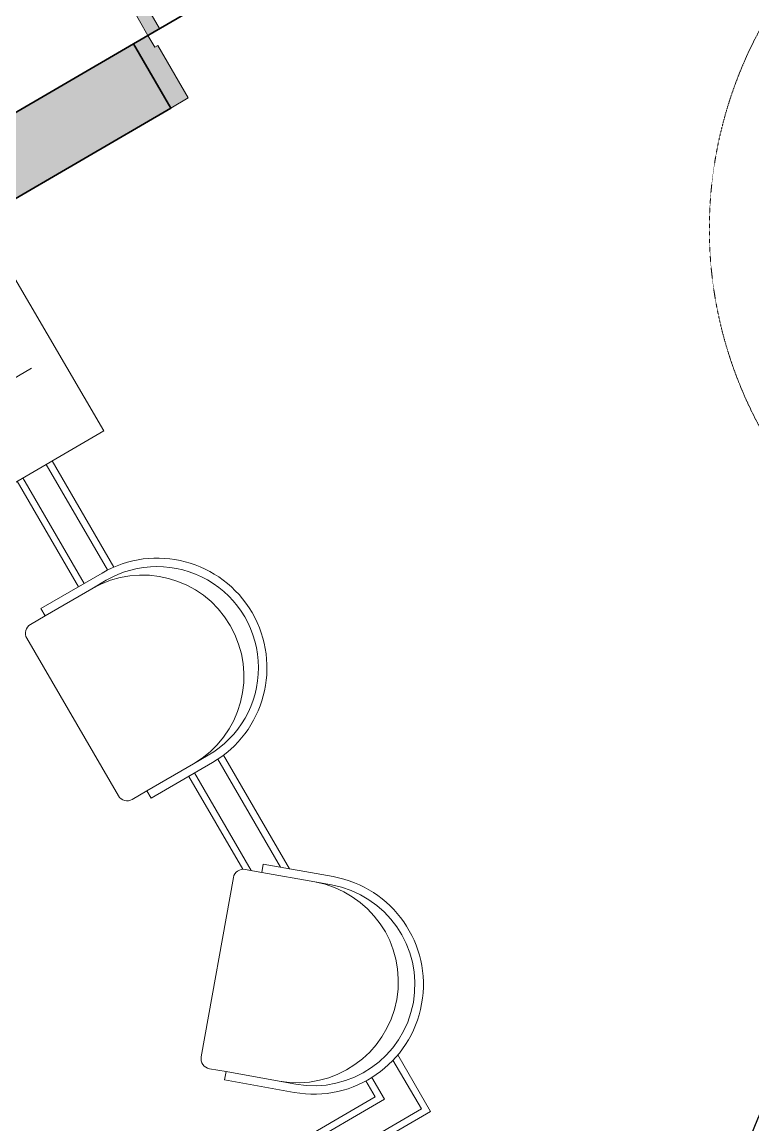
# Model space of a CAD drawing. Header units: millimetres. Extents: x 403824132 to 733479728, y 1974822364 to 2151530530.
# Drawn here: x 568686548 to 568688721, y 2063096267 to 2063099546 of the extents above; entities that cross this region are included whole.
import ezdxf
from ezdxf.enums import TextEntityAlignment as Align
from ezdxf.xclip import XClip

# ---------------------------------------------------------------- set-up
doc = ezdxf.new("R2010")
doc.units = ezdxf.units.MM
doc.linetypes.add('ACAD_ISO07W100', pattern=[3, 0, -3])
doc.linetypes.add('HIDDEN', pattern=[0.75, 0.5, -0.25])
for name, color, linetype, lineweight in [('A-HATCH', 251, 'Continuous', 5), ('A-TUONG', 255, 'Continuous', 35), ('E- THAY', 9, 'Continuous', 20), ('E-NoiThat', 32, 'Continuous', 9), ('LD-CUA', 146, 'Continuous', 13), ('LD-KHUAT', 33, 'HIDDEN', 9), ('LD-THAY', 9, 'Continuous', 13), ('Wipeout', 252, 'ACAD_ISO07W100', 0)]:
    doc.layers.add(name, color=color, linetype=linetype, lineweight=lineweight)
doc.layers.add('text', color=7, linetype='Continuous')
doc.styles.add('text', font='')
doc.styles.get('text').set_extended_font_data('.VnArial NarrowH')

# ---------------------------------------------------------------- blocks, each defined once
blk = doc.blocks.new('A$C2ED4656C')
blk.add_wipeout([(432.08839030116366, 909.9976919906003), (480.89988482272753, 907.6565726036897), (546.6591278930682, 896.477546115002), (608.9803413452828, 876.7846070510241), (692.174338572353, 834.3540037249222), (754.3427920304821, 787.0406448905233), (813.8926435556968, 722.7848319666591), (858.2160343534924, 653.697003869649), (891.5931961197311, 573.4454698321533), (911.2566819023268, 476.64416033405723), (913.0634836123791, 408.8786204939788), (902.6812203941336, 328.53244893428564), (877.9575039911433, 248.66377135772927), (831.5172191307465, 161.662560176017), (778.5593357249381, 96.30290054310899), (701.3356915259428, 31.654202892059402), (629.0081883249077, -8.39227097163166), (563.6190191351197, -32.03524574880794), (488.20880407570803, -46.87545004625645), (402.7755167309697, -49.013989090919495), (308.5773053277626, -33.451572822519665), (225.91232750109342, -2.7767245183677005), (146.73213312462397, 45.09999543475351), (71.55746408046619, 114.75861201532825), (24.772492047523002, 178.36796753589078), (-14.121149978636794, 256.7662589988431), (-36.76586512085484, 333.96183137377375), (-46.46968513727185, 431.3546305880118), (-41.56310677331928, 498.46924213785314), (-25.09803112737788, 571.6395144101043), (-0.5803064101564521, 634.8159364866879), (37.643403507663635, 701.4313668032701), (69.79597015563562, 743.2069996653372), (103.01222018549745, 778.0789420769579), (165.06892247921135, 827.9062572860821), (224.1967707490476, 861.949233045565), (305.1619076188727, 892.5169250959952), (368.07795281832665, 905.5166641195319), (428.3682624807116, 909.9721147218734)]).dxf.layer = 'Wipeout'
at = {"color": 8}
blk.add_circle((433.52840295434, 429.9998520612716), 480, dxfattribs=at)
at = {"style": 'text'}
blk.add_attdef('CT1', text='', height=350, rotation=3.7061108046e-06, dxfattribs=at).set_placement((433.52840295434, 429.9998520612716), align=Align.MIDDLE)
blk = doc.blocks.new('MA LO')
at = {"layer": 'text', "xscale": 20.97916607567742, "yscale": 20.97916607567742, "zscale": 20.97916607567742, "rotation": 4.338240580515711}
blk.add_blockref('A$C2ED4656C', (-59922.13602697849, -71293.20903849602, -4.840981599999996e-06), dxfattribs=at)
blk = doc.blocks.new('*U245')
h = blk.add_hatch(color=253)
h.dxf.hatch_style = 1
h.paths.add_polyline_path([(50.00000000000004, 950.1816095160314), (90.00000000000003, 950.1816095160314), (90.00000000000003, 1050.181609516031), (50.00000000000004, 1050.181609516031)])
h.paths.add_polyline_path([(50, 100), (90, 100), (90, 0), (50, 0)])
h = blk.add_hatch(color=253)
h.dxf.hatch_style = 1
h.paths.add_polyline_path([(2150.363219032064, 100), (2110.363219032064, 100), (2110.363219032064, 0), (2150.363219032064, 0)])
h.paths.add_polyline_path([(2150.363219032064, 950.1816095160325), (2110.363219032064, 950.1816095160325), (2110.363219032064, 1050.181609516032), (2150.363219032064, 1050.181609516032)])
h = blk.add_hatch(color=254)
h.dxf.hatch_style = 1
h.paths.add_polyline_path([(21.73011238398616, 844.6972276279405), (21.73011238398616, 1014.316553324024), (50.00000000000004, 1014.316553324024), (50.00000000000004, 986.046665708039), (27.38408990719475, 986.046665708039), (27.38408990719475, 844.6972276279405)])
h = blk.add_hatch(color=254)
h.dxf.hatch_style = 1
h.paths.add_polyline_path([(50.00000000000004, 950.1816095160314), (90.00000000000003, 950.1816095160314), (90, 100), (50, 100)])
h = blk.add_hatch(color=254)
h.dxf.hatch_style = 1
h.paths.add_polyline_path([(2110.363219032064, 950.1816095160325), (2150.363219032064, 950.1816095160325), (2150.363219032064, 100), (2110.363219032064, 100)])
h = blk.add_hatch(color=253)
h.dxf.hatch_style = 1
h.paths.add_polyline_path([(0, 0), (50, 0), (50, -40), (60, -40), (60, -219.999999970198), (0, -219.999999970198)])
h = blk.add_hatch(color=253)
h.dxf.hatch_style = 1
h.paths.add_polyline_path([(2200.363219032064, 0), (2150.363219032064, 0), (2150.363219032064, -40), (2140.363219032064, -40), (2140.363219032064, -219.999999970198), (2200.363219032064, -219.999999970198)])
at = {"linetype": 'Continuous'}
blk.add_line((70, 100), (70.00000000000003, 950.1816095160314), dxfattribs=at)
for p, q in [((90.00000000000003, 950.1816095160314), (90, 100)), ((2110.363219032064, 950.1816095160325), (2110.363219032064, 100)), ((2130.363219032064, 100), (2130.363219032064, 950.1816095160325))]:
    blk.add_line(p, q)
for points in [[(50.00000000000004, 950.1816095160314), (90.00000000000003, 950.1816095160314), (90.00000000000003, 1050.181609516031), (50.00000000000004, 1050.181609516031), (50.00000000000004, 950.1816095160314)], [(2150.363219032064, 950.1816095160325), (2110.363219032064, 950.1816095160325), (2110.363219032064, 1050.181609516032), (2150.363219032064, 1050.181609516032), (2150.363219032064, 950.1816095160325)], [(50.00000000000004, 953.0875368053669), (50, 100)], [(2150.363219032064, 953.087536805368), (2150.363219032064, 100)], [(50, 100), (90, 100), (90, 0), (50, 0), (50, 100)], [(2150.363219032064, 100), (2110.363219032064, 100), (2110.363219032064, 0), (2150.363219032064, 0), (2150.363219032064, 100)]]:
    blk.add_lwpolyline(points)
at = {"linetype": 'HIDDEN', "ltscale": 30}
for points in [[(1100.181609516032, 0, 0.4142135623730951), (50, 1050.181609516032, 0.4142135623730951)], [(1100.181609516032, 0, -0.4142135623730951), (2150.363219032064, 1050.181609516032, -0.4142135623730951)]]:
    blk.add_lwpolyline(points, format="xyb", dxfattribs=at)
for points in [[(21.73011238398616, 844.6972276279405), (21.73011238398616, 1014.316553324024), (50.00000000000004, 1014.316553324024), (50.00000000000004, 986.046665708039), (27.38408990719475, 986.046665708039), (27.38408990719475, 844.6972276279405)], [(50.00000000000004, 950.1816095160314), (90.00000000000003, 950.1816095160314), (90, 100), (50, 100)], [(2110.363219032064, 950.1816095160325), (2150.363219032064, 950.1816095160325), (2150.363219032064, 100), (2110.363219032064, 100)], [(0, 0), (50, 0), (50, -40), (60, -40), (60, -219.999999970198), (0, -219.999999970198)], [(2200.363219032064, 0), (2150.363219032064, 0), (2150.363219032064, -40), (2140.363219032064, -40), (2140.363219032064, -219.999999970198), (2200.363219032064, -219.999999970198)]]:
    blk.add_lwpolyline(points, close=True)
blk = doc.blocks.new('AAW')
at = {"layer": 'LD-KHUAT', "ltscale": 0.1}
blk.add_arc((7152436.960815599, 829469.0913982206, -2.69717279141e-05), 1235.338892989404, 226.1785645150543, 134.6588903751961, dxfattribs=at)
blk = doc.blocks.new('sf2')
at = {"layer": 'E-NoiThat'}
for p, q in [((-123896685.8916755, 101810473.999927), (-123896685.8916755, 101809923.999927)), ((-123896227.8974585, 101810192.124927), (-123896593.8858925, 101810192.124927)), ((-123896685.8916755, 101809923.999927), (-123896135.8916755, 101809923.999927)), ((-123896508.8608268, 101809923.999927), (-123896508.8608268, 101809560.1595931)), ((-123896488.8608268, 101809923.999927), (-123896488.8608268, 101809561.9435582)), ((-123896408.8608268, 101809923.999927), (-123896408.8608268, 101809562.4913085)), ((-123896388.8608268, 101809923.999927), (-123896388.8608268, 101809562.4913085)), ((-123896508.8608268, 101808914.8230239), (-123896508.8608268, 101808526.0026043)), ((-123896488.8608268, 101808913.0390589), (-123896488.8608268, 101808543.0026043)), ((-123896408.8608268, 101808912.4913085), (-123896408.8608268, 101808578.1915924)), ((-123896388.8608268, 101808912.4913085), (-123896388.8608268, 101808594.0905826)), ((-123896508.8608268, 101807887.4787837), (-123896508.8608268, 101807693.999927)), ((-123896488.8608268, 101807880.9874563), (-123896488.8608268, 101807713.999927)), ((-123896408.8608268, 101807868.3593805), (-123896408.8608268, 101807793.999927)), ((-123896388.8608268, 101807868.3421899), (-123896388.8608268, 101807813.999927)), ((-123896408.8608268, 101807793.999927), (-123893608.8608268, 101807793.999927)), ((-123896388.8608268, 101807813.999927), (-123893628.8608268, 101807813.999927)), ((-123896508.8608268, 101807693.999927), (-123893508.8608268, 101807693.999927)), ((-123896488.8608268, 101807713.999927), (-123893528.8608268, 101807713.999927))]:
    blk.add_line(p, q, dxfattribs=at)
for points in [[(-123896259.9998167, 101809537.4913085), (-123896259.9998167, 101809562.4913085), (-123896469.9998168, 101809562.4913085, 0.9999999999999982), (-123896469.9998168, 101808912.4913085), (-123896259.9998167, 101808912.4913085), (-123896259.9998167, 101808937.4913085), (-123896209.9998168, 101808937.4913085, 0.4142135623731039), (-123896179.9998167, 101808967.4913085), (-123896179.9998167, 101809507.4913085, 0.4142135623731039), (-123896209.9998168, 101809537.4913085)], [(-123896432.8688814, 101808557.784746), (-123896449.0600919, 101808576.833229), (-123896609.0673486, 101808440.8270608, 0.9999999999999982), (-123896188.0958755, 101807945.5665042), (-123896028.0886188, 101808081.5726724), (-123896044.2798293, 101808100.6211554), (-123896006.1828634, 101808133.0035764, 0.4142135623731039), (-123896002.7541365, 101808175.2912085), (-123896352.4842834, 101808586.7384401, 0.4142135623731039), (-123896394.7719155, 101808590.1671671)]]:
    blk.add_lwpolyline(points, format="xyb", close=True, dxfattribs=at)
for points in [[(-123896419.9998167, 101808937.4913085), (-123896469.9998168, 101808937.4913085, -1), (-123896469.9998168, 101809537.4913085), (-123896419.9998167, 101809537.4913085)], [(-123896259.9998167, 101808937.4913085), (-123896419.9998167, 101808937.4913085, -1), (-123896419.9998167, 101809537.4913085)], [(-123896419.9998167, 101809537.4913085), (-123896259.9998167, 101809537.4913085, -0.4142135623730958)], [(-123896554.7791722, 101808454.1609988), (-123896432.8688814, 101808557.784746, -0.4142135623730958)], [(-123896166.1901202, 101807996.9974082), (-123896204.2870861, 101807964.6149872, -1), (-123896592.8761381, 101808421.7785778), (-123896554.7791722, 101808454.1609988)], [(-123896044.2798293, 101808100.6211554), (-123896166.1901202, 101807996.9974082, -1), (-123896554.7791722, 101808454.1609988)]]:
    blk.add_lwpolyline(points, format="xyb", dxfattribs=at)
blk = doc.blocks.new('TANG 1 BT1')
at = {"layer": 'A-HATCH'}
h = blk.add_hatch(color=256, dxfattribs=at)
h.dxf.hatch_style = 1
h.paths.add_polyline_path([(7158834.392582895, 839216.910365944), (7158834.40338719, 837891.891499825), (7159054.403387193, 837891.891499825), (7159054.392582897, 839436.910365944), (7153914.367428423, 839436.910365939), (7153914.367428423, 839216.910365939)])
h.paths.add_polyline_path([(7150554.367428423, 839436.910365939), (7150554.310653077, 838368.6554270984), (7150774.310653077, 838368.6554270984), (7150774.367428423, 839216.910365939), (7151514.367428423, 839216.910365939), (7151514.367428423, 839436.910365939)])
h.paths.add_polyline_path([(7150774.304578072, 836568.6554270984), (7150554.304578072, 836568.6554270984), (7150554.355278415, 835616.8624750825), (7151104.293490312, 835616.869053744), (7151104.293494187, 835319.4682315772), (7151324.293331157, 835319.4682315772), (7151324.293316933, 835616.869053744), (7152824.293494837, 835616.869053744), (7152824.293494837, 833426.8795984447), (7152714.293491956, 833426.8795926793), (7152714.29349484, 833316.8795926797), (7152934.293494836, 833316.8796042103), (7152934.293494836, 835726.8688687666), (7150774.353935611, 835726.8618762125)])
h.paths.add_polyline_path([(7151324.293373614, 834519.4677197175), (7151104.293494189, 834519.4677197175), (7151104.30564033, 832826.9133516661), (7151324.305640263, 832826.9160794099), (7151324.293490244, 833316.8822506294), (7151914.29349484, 833316.8795745915), (7151914.293491955, 833426.8795507496), (7151324.293433158, 833426.8795098679)])
h.paths.add_polyline_path([(7158834.380432876, 835616.8724301188), (7158834.380432876, 834616.8724302229), (7159054.38132507, 834616.8724302229), (7159054.380433111, 835946.8749298701), (7159054.399422782, 837091.8914998248), (7158834.40338719, 837091.8914998248), (7158834.395779532, 836041.8726337034), (7158234.393846916, 836041.8726337034), (7158234.394310373, 835726.8726337056), (7156074.371186494, 835726.8726337051), (7156074.371186494, 835616.8645500309)])
h.paths.add_polyline_path([(7158834.396642498, 835726.8749299373), (7158289.394310373, 835726.8726337056), (7158289.393846915, 835986.8726337039), (7158834.39593021, 835986.8726337039)], flags=16)
h.paths.add_polyline_path([(7158434.392582023, 831596.9007170699), (7158434.392582023, 831391.9098570823), (7158834.392582373, 831391.9061736367), (7158834.392582374, 827616.9110400443), (7158354.335837015, 827616.9110402875), (7158354.335837015, 827396.9110403915), (7159054.392582373, 827396.9110403561), (7159054.392582213, 832816.9110333439), (7158834.392582212, 832816.9110333439), (7158834.392582895, 831816.9061741434), (7156074.381032348, 831816.9294868225), (7156074.381032348, 831596.9294868223)])
h.paths.add_polyline_path([(7158834.392582373, 831596.9061740552), (7158834.392582373, 831446.9061736375), (7158489.392582023, 831446.9097838658), (7158489.392582023, 831596.909784292)], flags=16)
h.paths.add_polyline_path([(7152934.305644855, 831706.9131666891), (7152934.305644858, 831816.913351666), (7151324.305640331, 831816.913351666), (7151324.305640331, 831926.9133516661), (7151104.305640332, 831926.9133516661), (7151104.30564033, 831816.913351666), (7150554.366400784, 831816.9061741251), (7150554.36935917, 830866.8950438554), (7150774.369359169, 830866.8950438554), (7150774.367133453, 831706.9061741378)])
h.paths.add_polyline_path([(7150554.364441079, 828526.9061794691), (7150774.364441081, 828526.9061794691), (7150774.37017006, 830066.8945319966), (7150554.36935917, 830066.8945319966)])
h.paths.add_polyline_path([(7151704.376166527, 827396.9116709569), (7152404.194557026, 827396.9108264266), (7152404.194557026, 827616.910806874), (7150774.367428362, 827616.9154225319), (7150774.368593731, 827726.9061794695), (7150554.36922083, 827726.9061794695), (7150554.367428423, 827616.911099137), (7150554.367428423, 827396.9110402466), (7151404.376166542, 827396.9109419949), (7151404.37616653, 827396.9116709569)])
h.paths.add_polyline_path([(7154604.55816387, 827616.9087649575), (7154604.55816387, 827396.9087649565), (7155304.376166525, 827396.9091954805), (7155304.37616657, 827396.9136104577), (7155604.376166571, 827396.9136104577), (7156654.368521227, 827396.9136259514), (7156654.368925721, 827616.9163596034)])
h.paths.add_polyline_path([(7150304.255845018, 831816.9000444374), (7150304.255845416, 831196.8999719521), (7150554.329719897, 831196.8999719521), (7150554.329719897, 831306.9003201132), (7150414.255845343, 831306.8999719522), (7150414.255845088, 831706.9000444378), (7150554.329236252, 831706.9003925972), (7150554.329783076, 831816.9000444374)])
h.paths.add_polyline_path([(7150304.255844964, 836228.4791837248), (7150304.255844964, 835616.9026857319), (7150554.318615942, 835616.9026857319), (7150554.318615942, 835726.902332314), (7150414.255844965, 835726.902685732), (7150414.255844965, 836118.4791837247), (7150554.366168484, 836118.4788301869), (7150554.366168484, 836228.4791837248)])
at = {"layer": 'A-TUONG'}
for p, q in [((7154604.55816387, 827616.9087649575), (7156654.369127965, 827616.9128826794)), ((7154604.55816387, 827396.9087649565), (7154604.55816387, 827616.9087649575)), ((7152404.194557024, 827396.9090775128), (7154604.55816387, 827396.9087649565)), ((7154604.55816387, 827396.9087649565), (7156654.36872347, 827396.910149027))]:
    blk.add_line(p, q, dxfattribs=at)
at = {"layer": 'E- THAY', "xscale": -1, "rotation": 180}
blk.add_blockref('sf2', (131051943.2543672, 102638267.910293), dxfattribs=at)
at = {"layer": 'LD-CUA', "rotation": 180}
blk.add_blockref('*U245', (7154604.557776057, 827396.9108069038), dxfattribs=at)
at = {"layer": 'A-TUONG'}
blk.add_blockref('AAW', (-100.0329721318558, -119.7482342221774, -1.15023288672e-05), dxfattribs=at)
blk = doc.blocks.new('MBT1 BT1')
at = {"layer": 'E- THAY'}
blk.add_blockref('TANG 1 BT1', (-73138.04684661701, 193430.5469893871), dxfattribs=at)

msp = doc.modelspace()

# ---------------------------------------------------------------- block references
at = {"layer": 'text'}
ref = msp.add_blockref('MA LO', (568749753.6617069, 2063154168.719025, 0.2756072640632745), dxfattribs=dict(at, xscale=1.003354102868895, yscale=1.003354102868895, zscale=1.003354102868895))
XClip(ref).set_block_clipping_path([(-316424.539342165, -390165.64821219444), (376192.51258111, 195593.37861585617)])

# ---------------------------------------------------------------- next in the draw order: block references
at = {"layer": 'LD-THAY', "xscale": 1.003354102868896, "yscale": 1.003354102868896, "zscale": 1.003354102868896, "rotation": 210.1906985033857}
msp.add_blockref('MBT1 BT1', (574313245.2166252, 2067557868.847511, -0.06581265692216165), dxfattribs=at)

# ---------------------------------------------------------------- next in the draw order: block references
msp.add_blockref('MBT1 BT1', (574313245.2166252, 2067557868.847511, -0.06581265692216165), dxfattribs=at)

doc.saveas('drawing.dxf')
